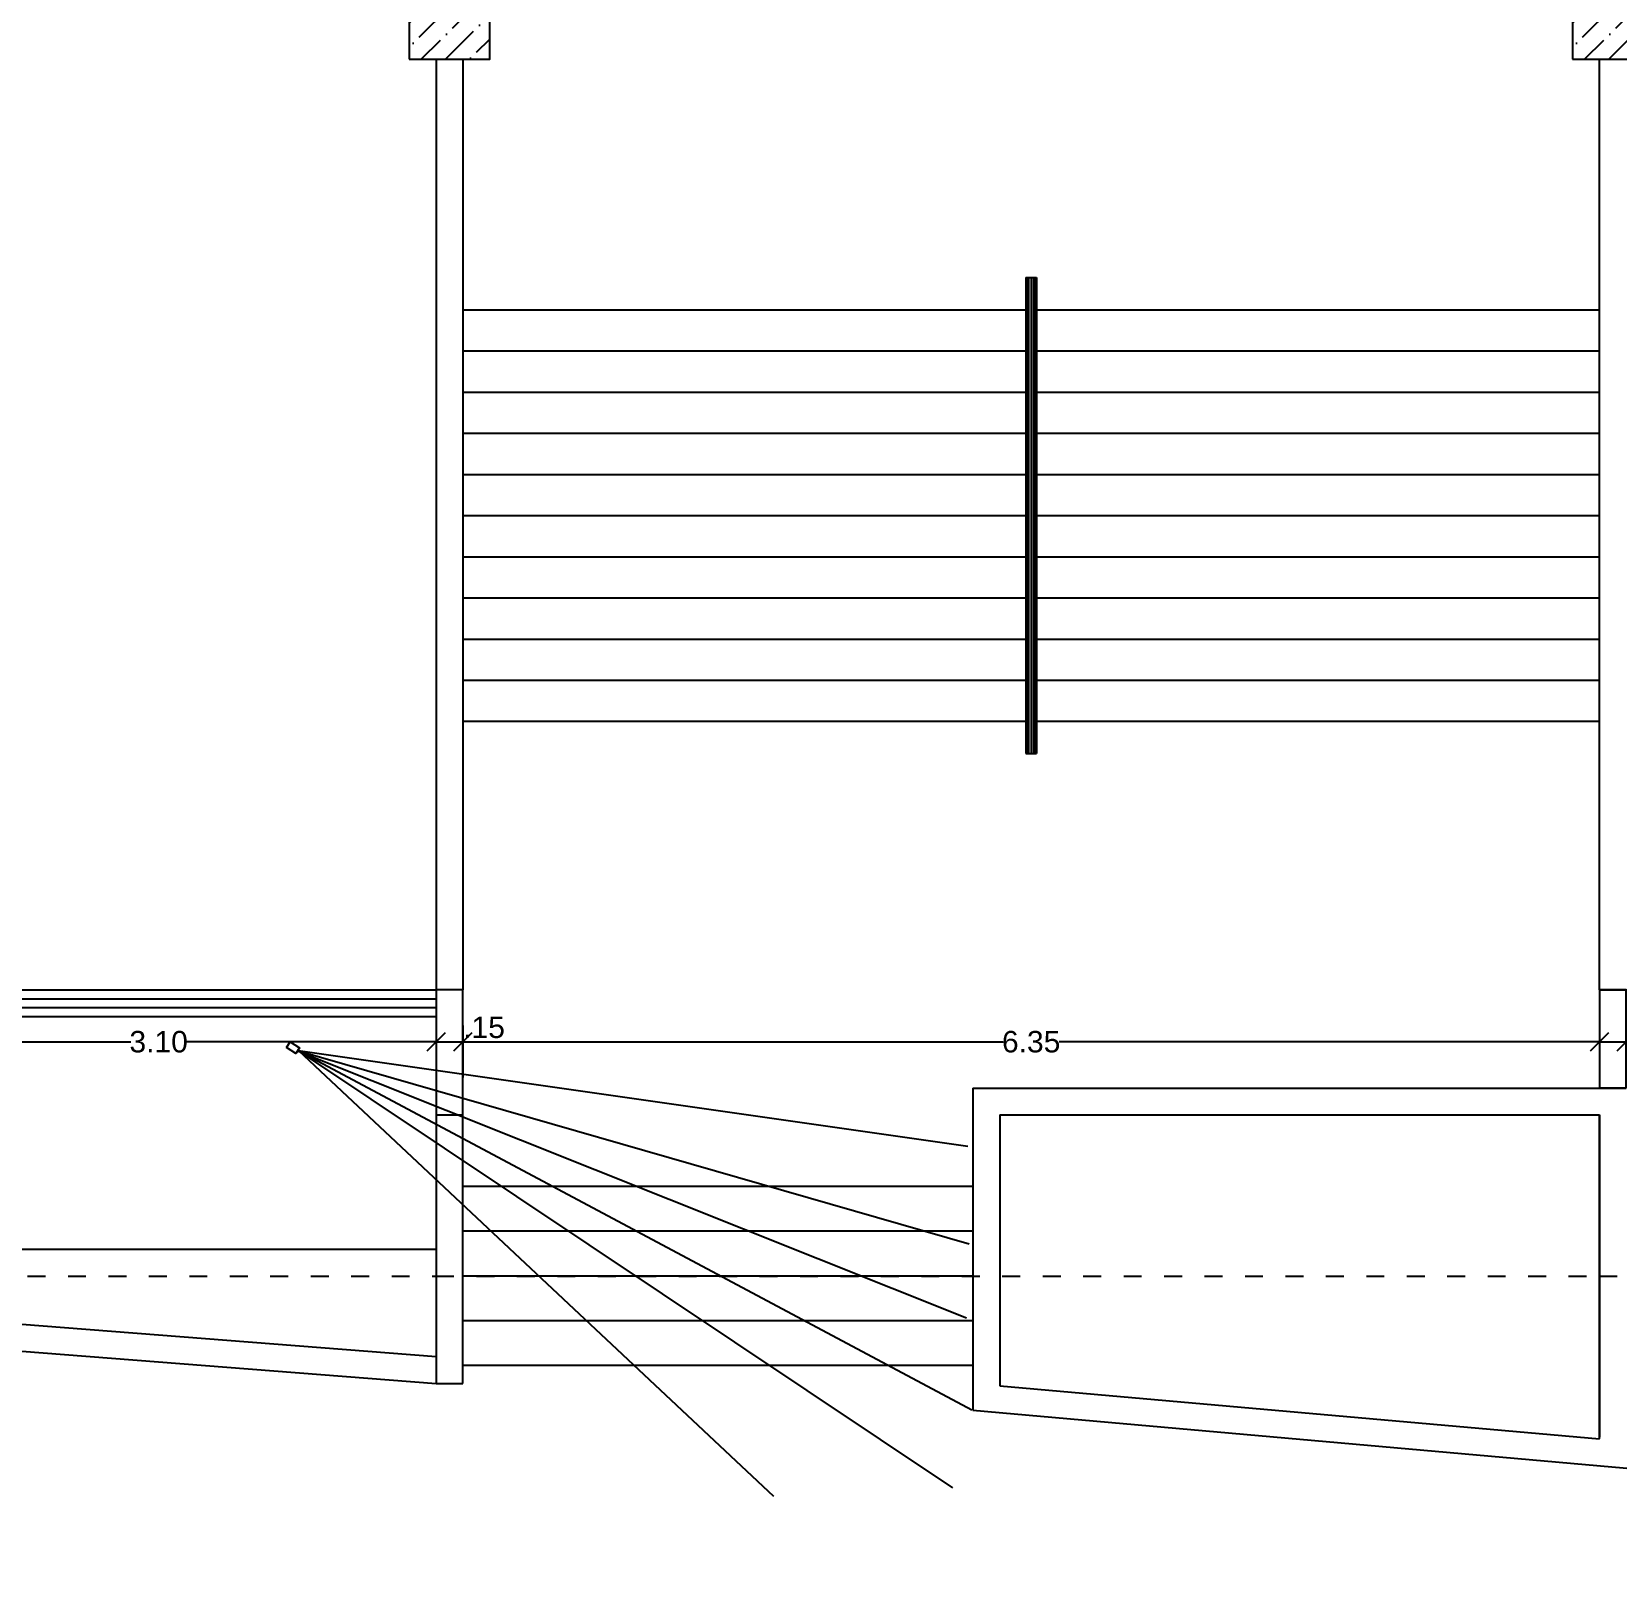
# Model space of a CAD drawing. Extents: x 97.2 to 178.4, y 268.6 to 301.5.
# Drawn here: x 120.84 to 129.7, y 268.78 to 277.38 of the extents above; entities that cross this region are included whole.
import ezdxf

# ---------------------------------------------------------------- set-up
doc = ezdxf.new("R2010")
doc.units = 0
doc.header["$MEASUREMENT"] = 0
doc.linetypes.add('ACAD_ISO03W100', pattern=[30, 12, -18])
doc.layers.get('0').update_dxf_attribs({"linetype": 'CONTINUOUS'})
doc.layers.get('DEFPOINTS').update_dxf_attribs({"linetype": 'CONTINUOUS'})
for name, color, linetype in [('COTAS', 8, 'CONTINUOUS'), ('MURETA', 134, 'CONTINUOUS'), ('PAREDE-ALVENARIA', 7, 'CONTINUOUS'), ('PILAR', 5, 'CONTINUOUS'), ('PISO', 251, 'CONTINUOUS'), ('PISO-NOVO', 8, 'CONTINUOUS'), ('PROJEÇÃOTELHADO', 181, 'ACAD_ISO03W100'), ('VIDRO', 4, 'CONTINUOUS')]:
    doc.layers.add(name, color=color, linetype=linetype)
doc.styles.get("Standard").update_dxf_attribs({"font": 'arial.ttf'})
doc.dimstyles.get("Standard").update_dxf_attribs({"dimscale": 0, "dimtxt": 0.12, "dimasz": 0.1, "dimexe": 0.2, "dimexo": 0.2, "dimgap": 0, "dimtad": 0, "dimzin": 5, "dimdsep": 46, "dimtxsty": 'Standard', "dimblk1": 'OBLIQUE', "dimblk2": 'OBLIQUE', "dimsah": 1, "dimcen": 0.1, "dimadec": 0, "dimazin": 0, "dimtfac": 1, "dimtmove": 0, "dimatfit": 3, "dimldrblk": 'OBLIQUE', "dimfxl": 1, "dimtolj": 1, "dimtzin": 1, "dimarcsym": 0})

# ---------------------------------------------------------------- blocks, each defined once
blk = doc.blocks.new('_OBLIQUE')
at = {"color": 0, "linetype": 'ByBlock'}
blk.add_line((-0.5, -0.5), (0.5, 0.5), dxfattribs=at)
blk = doc.blocks.new('*D87')
at = {"color": 0, "linetype": 'ByBlock'}
for p, q in [((123.1024, 271.8264), (123.1024, 271.5353)), ((120.0024, 271.7353), (121.3968, 271.7353)), ((123.1024, 271.7353), (121.708, 271.7353))]:
    blk.add_line(p, q, dxfattribs=at)
at = {"layer": 'DEFPOINTS', "color": 0, "linetype": 'ByBlock'}
for p in [(120.0024, 272.0264), (123.1024, 272.0264), (123.1024, 271.7353)]:
    blk.add_point(p, dxfattribs=at)
at = {"color": 0, "linetype": 'ByBlock', "xscale": 0.1, "yscale": 0.1, "zscale": 0.1, "rotation": 180}
blk.add_blockref('_OBLIQUE', (120.0024, 271.7353), dxfattribs=at)
at = {"color": 0, "linetype": 'ByBlock', "xscale": 0.1, "yscale": 0.1, "zscale": 0.1}
blk.add_blockref('_OBLIQUE', (123.1024, 271.7353), dxfattribs=at)
at = {"color": 0, "linetype": 'ByBlock', "insert": (121.5524, 271.7353), "char_height": 0.12, "attachment_point": 5}
blk.add_mtext('\\A1;3.10', dxfattribs=at)
blk = doc.blocks.new('*D88')
at = {"color": 0, "linetype": 'ByBlock'}
for p, q in [((123.2524, 271.8264), (123.2524, 271.5353)), ((123.1024, 271.7353), (123.2524, 271.7353))]:
    blk.add_line(p, q, dxfattribs=at)
at = {"layer": 'DEFPOINTS', "color": 0, "linetype": 'ByBlock'}
for p in [(123.1024, 272.0264), (123.2524, 272.0264), (123.2524, 271.7353)]:
    blk.add_point(p, dxfattribs=at)
at = {"color": 0, "linetype": 'ByBlock', "xscale": 0.1, "yscale": 0.1, "zscale": 0.1, "rotation": 180}
blk.add_blockref('_OBLIQUE', (123.1024, 271.7353), dxfattribs=at)
at = {"color": 0, "linetype": 'ByBlock', "xscale": 0.1, "yscale": 0.1, "zscale": 0.1}
blk.add_blockref('_OBLIQUE', (123.2524, 271.7353), dxfattribs=at)
at = {"color": 0, "linetype": 'ByBlock', "insert": (123.3706, 271.8158), "char_height": 0.12, "attachment_point": 5}
blk.add_mtext('\\A1;.15', dxfattribs=at)
blk = doc.blocks.new('*D89')
at = {"color": 0, "linetype": 'ByBlock'}
for p, q in [((129.6024, 271.8264), (129.6024, 271.5353)), ((123.2524, 271.7353), (126.2708, 271.7353)), ((129.6024, 271.7353), (126.5841, 271.7353))]:
    blk.add_line(p, q, dxfattribs=at)
at = {"layer": 'DEFPOINTS', "color": 0, "linetype": 'ByBlock'}
for p in [(123.2524, 272.0264), (129.6024, 272.0264), (129.6024, 271.7353)]:
    blk.add_point(p, dxfattribs=at)
at = {"color": 0, "linetype": 'ByBlock', "xscale": 0.1, "yscale": 0.1, "zscale": 0.1, "rotation": 180}
blk.add_blockref('_OBLIQUE', (123.2524, 271.7353), dxfattribs=at)
at = {"color": 0, "linetype": 'ByBlock', "xscale": 0.1, "yscale": 0.1, "zscale": 0.1}
blk.add_blockref('_OBLIQUE', (129.6024, 271.7353), dxfattribs=at)
at = {"color": 0, "linetype": 'ByBlock', "insert": (126.4274, 271.7353), "char_height": 0.12, "attachment_point": 5}
blk.add_mtext('\\A1;6.35', dxfattribs=at)
blk = doc.blocks.new('*D90')
at = {"color": 0, "linetype": 'ByBlock'}
for p, q in [((129.7524, 271.8264), (129.7524, 271.5353)), ((129.6024, 271.7353), (129.7524, 271.7353))]:
    blk.add_line(p, q, dxfattribs=at)
at = {"layer": 'DEFPOINTS', "color": 0, "linetype": 'ByBlock'}
for p in [(129.6024, 272.0264), (129.7524, 272.0264), (129.7524, 271.7353)]:
    blk.add_point(p, dxfattribs=at)
at = {"color": 0, "linetype": 'ByBlock', "xscale": 0.1, "yscale": 0.1, "zscale": 0.1, "rotation": 180}
blk.add_blockref('_OBLIQUE', (129.6024, 271.7353), dxfattribs=at)
at = {"color": 0, "linetype": 'ByBlock', "xscale": 0.1, "yscale": 0.1, "zscale": 0.1}
blk.add_blockref('_OBLIQUE', (129.7524, 271.7353), dxfattribs=at)
at = {"color": 0, "linetype": 'ByBlock', "insert": (129.8769, 271.7333), "char_height": 0.12, "attachment_point": 5}
blk.add_mtext('\\A1;.15', dxfattribs=at)

msp = doc.modelspace()

# ---------------------------------------------------------------- hatches: boundary and pattern name
at = {"layer": 'PILAR'}
h = msp.add_hatch(dxfattribs=at)
h.set_pattern_fill('ANSI36', color=256, scale=0.03, style=0)
h.set_pattern_definition([(45, (-13.95177, -10.47902), (0.05051394, 0.185217782), [0.238125, -0.047625, 0, -0.047625])])
h.paths.add_polyline_path([(122.9524, 277.6764), (122.9524, 277.2264), (123.4024, 277.2264), (123.4024, 277.6764)])
h = msp.add_hatch(dxfattribs=at)
h.set_pattern_fill('ANSI36', color=256, scale=0.03, style=0)
h.set_pattern_definition([(45, (-7.45177, -10.47902), (0.05051394, 0.185217782), [0.238125, -0.047625, 0, -0.047625])])
h.paths.add_polyline_path([(129.4524, 277.6764), (129.4524, 277.2264), (129.9024, 277.2264), (129.9024, 277.6764)])
h = msp.add_hatch(dxfattribs=at)
h.set_pattern_fill('ANSI36', color=256, scale=0.03, style=0)
h.set_pattern_definition([(45, (-7.45177, -10.47902), (0.05051394, 0.185217782), [0.238125, -0.047625, 0, -0.047625])])
h.paths.add_polyline_path([(129.4524, 277.6764), (129.4524, 277.2264), (129.9024, 277.2264), (129.9024, 277.6764)])

# ---------------------------------------------------------------- linework, layer by layer
at = {"layer": 'MURETA'}
for p, q in [((126.1024, 271.4764), (129.7524, 271.4764)), ((126.1024, 271.4764), (126.1024, 269.6764)), ((123.1024, 271.3264), (123.1024, 269.8264)), ((123.2524, 269.8264), (123.2524, 271.3264)), ((126.2524, 271.3264), (129.6024, 271.3264)), ((126.2524, 271.3264), (126.2524, 269.8137)), ((129.6024, 269.5167), (129.6024, 271.3264)), ((129.6024, 271.3264), (129.6024, 269.5264)), ((110.2524, 270.9764), (123.1024, 269.9769)), ((110.1024, 270.8376), (123.1023, 269.8264)), ((123.1024, 269.8264), (123.2524, 269.8264)), ((126.2524, 269.8137), (129.6024, 269.5167)), ((126.1024, 269.6764), (136.2524, 268.7764))]:
    msp.add_line(p, q, dxfattribs=at)
at = {"layer": 'PAREDE-ALVENARIA'}
for p, q in [((123.1024, 277.2264), (123.1024, 272.0264)), ((123.2524, 277.2264), (123.2524, 272.0264)), ((129.6024, 272.0264), (129.6024, 277.2264)), ((129.6024, 272.0264), (129.6024, 277.2264)), ((129.6024, 272.0264), (129.6024, 277.2264)), ((129.6024, 272.0264), (129.6024, 277.2264)), ((126.3974, 276.0064), (126.3974, 273.3464)), ((126.3974, 276.0064), (126.4574, 276.0064)), ((126.3994, 276.0064), (126.3994, 273.3464)), ((126.4024, 276.0064), (126.4024, 273.3464)), ((126.4075, 276.0064), (126.4075, 273.3464)), ((126.4134, 276.0064), (126.4134, 273.3464)), ((126.4274, 276.0064), (126.4274, 273.3464)), ((126.4414, 276.0064), (126.4414, 273.3464)), ((126.4474, 276.0064), (126.4474, 273.3464)), ((126.4524, 276.0064), (126.4524, 273.3464)), ((126.4544, 276.0064), (126.4544, 273.3464)), ((126.4574, 276.0064), (126.4574, 273.3464)), ((126.3974, 273.3464), (126.4574, 273.3464)), ((116.7524, 272.0264), (123.1024, 272.0264)), ((129.6024, 272.0264), (149.1024, 272.0264)), ((129.6024, 272.0264), (149.1024, 272.0264)), ((116.7524, 271.8764), (123.1024, 271.8764)), ((129.7524, 271.4764), (129.6024, 271.4764)), ((129.7524, 271.4764), (129.6024, 271.4764))]:
    msp.add_line(p, q, dxfattribs=at)
msp.add_lwpolyline([(123.1024, 271.3264), (123.2524, 271.3264), (123.2524, 272.0264), (123.1024, 272.0264)], close=True, dxfattribs=at)
msp.add_lwpolyline([(129.7524, 271.4764), (129.7524, 272.0264), (129.6024, 272.0264), (129.6024, 271.4764)], dxfattribs=at)
msp.add_lwpolyline([(129.7524, 271.4764), (129.7524, 272.0264), (129.6024, 272.0264), (129.6024, 271.4764)], dxfattribs=at)
msp.add_lwpolyline([(129.7524, 271.4764), (129.7524, 272.0264), (129.6024, 272.0264), (129.6024, 271.4764)], dxfattribs=at)
msp.add_lwpolyline([(129.7524, 271.4764), (129.7524, 272.0264), (129.6024, 272.0264), (129.6024, 271.4764)], dxfattribs=at)
at = {"layer": 'PILAR'}
for points in [[(122.9524, 277.2264), (123.4024, 277.2264), (123.4024, 277.6764), (122.9524, 277.6764)], [(129.4524, 277.2264), (129.9024, 277.2264), (129.9024, 277.6764), (129.4524, 277.6764)], [(129.4524, 277.2264), (129.9024, 277.2264), (129.9024, 277.6764), (129.4524, 277.6764)]]:
    msp.add_lwpolyline(points, close=True, dxfattribs=at)
at = {"layer": 'PISO'}
for p, q in [((123.2524, 275.8264), (126.3974, 275.8264)), ((126.4574, 275.8264), (129.6024, 275.8264)), ((123.2524, 275.5964), (126.3974, 275.5964)), ((126.4574, 275.5964), (129.6024, 275.5964)), ((123.2524, 275.3664), (126.3974, 275.3664)), ((126.4574, 275.3664), (129.6024, 275.3664)), ((123.2524, 275.1364), (126.3974, 275.1364)), ((126.4574, 275.1364), (129.6024, 275.1364)), ((123.2524, 274.9064), (126.3974, 274.9064)), ((126.4574, 274.9064), (129.6024, 274.9064)), ((123.2524, 274.6764), (126.3974, 274.6764)), ((126.4574, 274.6764), (129.6024, 274.6764)), ((123.2524, 274.4464), (126.3974, 274.4464)), ((126.4574, 274.4464), (129.6024, 274.4464)), ((123.2524, 274.2164), (126.3974, 274.2164)), ((126.4574, 274.2164), (129.6024, 274.2164)), ((123.2524, 273.9864), (126.3974, 273.9864)), ((126.4574, 273.9864), (129.6024, 273.9864)), ((123.2524, 273.7564), (126.3974, 273.7564)), ((126.4574, 273.7564), (129.6024, 273.7564)), ((123.2524, 273.5264), (126.3974, 273.5264)), ((126.4574, 273.5264), (129.6024, 273.5264)), ((126.1024, 270.9264), (123.2524, 270.9264)), ((126.1024, 270.6764), (123.2524, 270.6764)), ((126.1024, 270.4264), (123.2524, 270.4264)), ((126.1024, 270.1764), (123.2524, 270.1764)), ((126.1024, 269.9264), (123.2524, 269.9264))]:
    msp.add_line(p, q, dxfattribs=at)
at = {"layer": 'PISO-NOVO', "color": 2}
for p, q in [((122.3291, 271.6845), (126.0657, 270.1933)), ((122.3313, 271.6867), (126.0969, 269.6788)), ((122.3313, 271.6867), (126.0735, 271.152)), ((122.3335, 271.6867), (124.9887, 269.1956)), ((122.3335, 271.6845), (125.9876, 269.2423)), ((122.3335, 271.6845), (126.0813, 270.6064))]:
    msp.add_line(p, q, dxfattribs=at)
msp.add_lwpolyline([(122.2673, 271.7035), (122.2878, 271.735), (122.3396, 271.7012), (122.3191, 271.6697)], close=True, dxfattribs=at)
at = {"layer": 'PROJEÇÃOTELHADO', "ltscale": 5}
msp.add_line((108.8024, 270.5764), (123.1024, 270.5764), dxfattribs=at)
at = {"layer": 'PROJEÇÃOTELHADO', "ltscale": 0.007}
for p, q in [((116.7524, 270.4264), (123.1024, 270.4264)), ((123.1024, 270.4264), (129.6024, 270.4264)), ((129.6024, 270.4264), (142.6024, 270.4264))]:
    msp.add_line(p, q, dxfattribs=at)
at = {"layer": 'VIDRO'}
for p, q in [((116.7524, 271.9764), (123.1024, 271.9764)), ((116.7524, 271.9264), (123.1024, 271.9264))]:
    msp.add_line(p, q, dxfattribs=at)

# ---------------------------------------------------------------- dimensions: what is measured, and where the dimension line sits
at = {"layer": 'COTAS'}
for base, p1, p2, picture, middle in [((123.1024, 271.7353), (120.0024, 272.0264), (123.1024, 272.0264), '*D87', (121.5524, 271.7353)), ((129.6024, 271.7353), (123.2524, 272.0264), (129.6024, 272.0264), '*D89', (126.4274, 271.7353))]:
    dim = msp.add_linear_dim(base=base, p1=p1, p2=p2, dimstyle='Standard', override={"dimscale": 1, "dimse1": 1, "dimtmove": 1}, dxfattribs=at)
    dim.commit()
    dim.dimension.update_dxf_attribs({"geometry": picture, "text_midpoint": middle})
for base, p1, p2, picture, middle in [((123.2524, 271.7353), (123.1024, 272.0264), (123.2524, 272.0264), '*D88', (123.3706, 271.8158)), ((129.7524, 271.7353), (129.6024, 272.0264), (129.7524, 272.0264), '*D90', (129.8769, 271.7333))]:
    dim = msp.add_linear_dim(base=base, p1=p1, p2=p2, dimstyle='Standard', override={"dimscale": 1, "dimse1": 1, "dimtmove": 1}, dxfattribs=at)
    dim.commit()
    dim.dimension.update_dxf_attribs({"geometry": picture, "text_midpoint": middle, "dimtype": 160})

doc.saveas('drawing.dxf')
